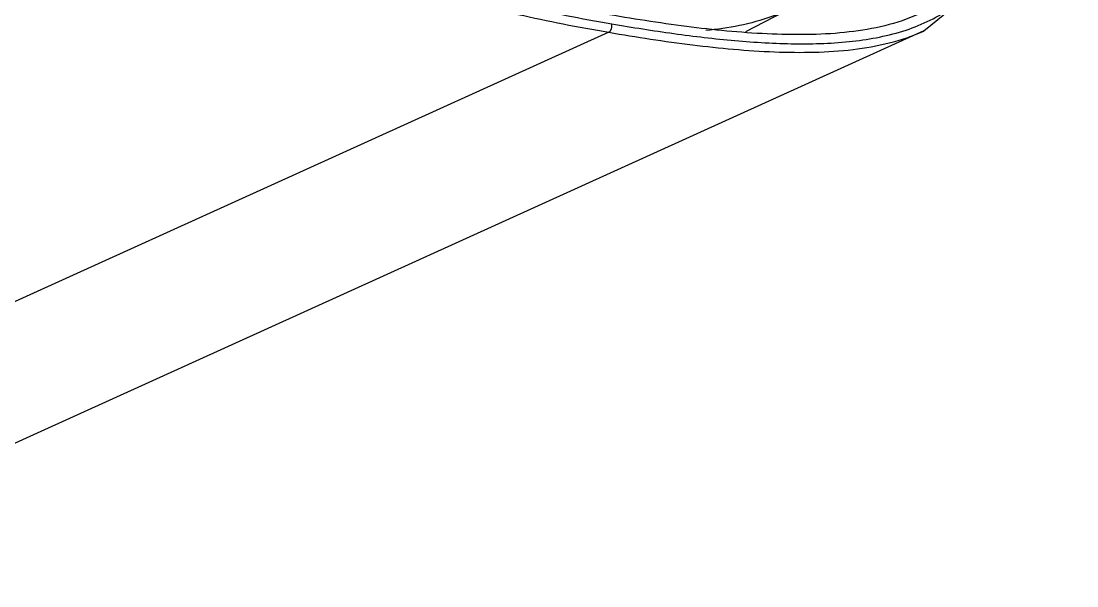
# Model space of a CAD drawing. Header units: feet. Extents: x -99009 to 3252343, y -11094690 to 9035152.
# Drawn here: x 2433473.3 to 2433810, y -1912563.5 to -1912383.6 of the extents above; entities that cross this region are included whole.
import ezdxf

# ---------------------------------------------------------------- set-up
doc = ezdxf.new("R2010")
doc.units = ezdxf.units.FT
doc.layers.add('1', color=1, linetype='Continuous')
doc.layers.add('ASSEM_MEMBER_1', color=7, linetype='Continuous')

# ---------------------------------------------------------------- blocks, each defined once
blk = doc.blocks.new('CAMERA 01')
at = {"layer": 'ASSEM_MEMBER_1', "color": 7, "linetype": 'Continuous', "transparency": 33554684}
for p, q in [((1849481.64, -2406.25), (1849127.86, -2246.47)), ((1849381.16, -2405.96), (1849165.92, -2308.75)), ((1849439.73, -2413.76), (1849424.73, -2406.08))]:
    blk.add_line(p, q, dxfattribs=at)
blk.add_lwpolyline([(1849505, -2511.9), (1849511.21, -2462.46), (1849506.28, -2432.11), (1849500.72, -2421.69), (1849481.63, -2406.24)], dxfattribs=at)
for points, knots in [([(1849381.16, -2405.96), (1849390.02, -2404.42), (1849407.57, -2401.69), (1849429.49, -2399.61), (1849446.63, -2399.39), (1849462.71, -2400.39), (1849474.55, -2403.05), (1849481.63, -2406.24)], [0, 0, 0, 0, 0.265636, 0.524008, 0.649155, 0.770787, 1, 1, 1, 1]), ([(1849382.11, -2408.66), (1849388.69, -2407.51), (1849401.75, -2405.43), (1849421.22, -2403.09), (1849440.28, -2401.95), (1849458.62, -2402.51), (1849473.19, -2405.27), (1849483.71, -2409.46), (1849490.76, -2413.67), (1849496.89, -2419.08), (1849503.68, -2427.99), (1849506.78, -2436.08), (1849508.12, -2441.65)], [0, 0, 0, 0, 0.138544, 0.274587, 0.407015, 0.534363, 0.654796, 0.712423, 0.768696, 0.82448, 0.880975, 1, 1, 1, 1]), ([(1849190.21, -2565.82), (1849193.43, -2555.09), (1849200.71, -2533.36), (1849212.86, -2507), (1849225.49, -2486.73), (1849236.7, -2472.25), (1849249.42, -2459.14), (1849263.33, -2447.82), (1849277.95, -2438.38), (1849292.87, -2430.69), (1849307.85, -2424.48), (1849327.49, -2417.78), (1849351.89, -2411.45), (1849371.47, -2407.64), (1849381.16, -2405.96)], [0, 0, 0, 0, 0.125757, 0.256877, 0.324694, 0.393423, 0.462025, 0.52925, 0.594283, 0.656951, 0.717429, 0.776099, 0.889703, 1, 1, 1, 1]), ([(1849381.16, -2405.96), (1849381.58, -2406.15), (1849382.17, -2407.1), (1849382.24, -2408.14), (1849382.11, -2408.66)], [0, 0, 0, 0, 0.462309, 1, 1, 1, 1]), ([(1849480.02, -2411.63), (1849473.07, -2408.5), (1849461.44, -2405.94), (1849445.65, -2405.02), (1849428.83, -2405.27), (1849407.31, -2407.34), (1849390.08, -2410.02), (1849381.37, -2411.53)], [0, 0, 0, 0, 0.229031, 0.350684, 0.475938, 0.734356, 1, 1, 1, 1]), ([(1849439.73, -2413.76), (1849437.61, -2412.68), (1849428.82, -2408.9), (1849419.28, -2407.17), (1849412.15, -2406.5)], [0, 0, 0, 0, 0.249577, 1, 1, 1, 1]), ([(1849343.46, -2416.7), (1849346.69, -2415.89), (1849359.5, -2412.85), (1849372.43, -2410.34), (1849382.11, -2408.66)], [0, 0, 0, 0, 0.253265, 1, 1, 1, 1])]:
    blk.add_open_spline(points, degree=3, knots=knots, dxfattribs=at)

msp = doc.modelspace()

# ---------------------------------------------------------------- hatches: boundary and pattern name
h = msp.add_hatch()
h.set_pattern_fill('ACAD_ISO06W100', color=3, scale=250, angle=45.0650517, style=0)
h.set_pattern_definition([(45.06505, (3577690.7, -1274407.2), (-884.8864, 882.8794), [6000, -750, 125, -750, 125, -1625]), (45.06505, (3577690.7, -1274407.2), (-884.8864, 882.8794), [-8500, 125, -750])])
h.paths.add_polyline_path([(2406434.13479, -1913951.31621), (2406410.29101, -1892950.37549), (2406908.54364, -1891411.05859), (2455017.16516, -1891356.43764), (2455931.13262, -1892164.90677), (2455955.80435, -1913895.09093), (2455456.37236, -1914395.65829), (2406934.70215, -1914450.7482)])
h.paths.add_polyline_path([(2432281.24256, -1898258.83636), (2432287.09911, -1903417.11708), (2428795.5488, -1903421.08127), (2428789.69226, -1898262.80055)], flags=24)

# ---------------------------------------------------------------- linework, layer by layer
at = {"layer": '1'}
msp.add_arc((2520410.24778, -1978395.99612), 100000, 84.1346387202, 194.3871675539, dxfattribs=at)

# ---------------------------------------------------------------- block references
at = {"transparency": 33554684, "xscale": -1, "rotation": 180.0650517140734}
msp.add_blockref('CAMERA 01', (584283.43648, -1916892.86196), dxfattribs=at)

doc.saveas('drawing.dxf')
